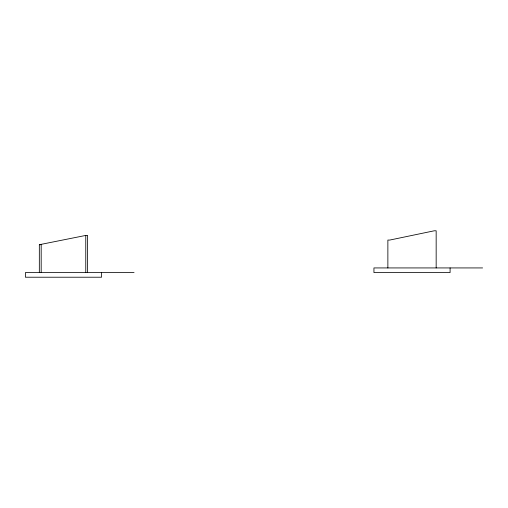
<?xml version="1.0" encoding="UTF-8"?>
<svg xmlns="http://www.w3.org/2000/svg" width="508" height="508" viewBox="0 0 508 508"><rect width="100%" height="100%" fill="white"/><g stroke="black" fill="none" stroke-linecap="round" stroke-linejoin="round"><path stroke-width="0.76" d="M39.332 272.574L39.332 244.71L85.769 235.426L87.624 235.426L87.624 272.574M39.332 244.71L41.186 244.71L41.186 272.574M482.6 267.932L373.939 267.932L373.939 272.574L450.094 272.574L450.094 267.932M134.061 272.574L25.4 272.574L25.4 277.216L101.556 277.216L101.556 272.574M436.162 267.932L436.162 230.784L434.308 230.784L389.725 240.068L387.871 240.068L387.871 267.97M85.769 235.426L85.769 272.574"/></g></svg>
